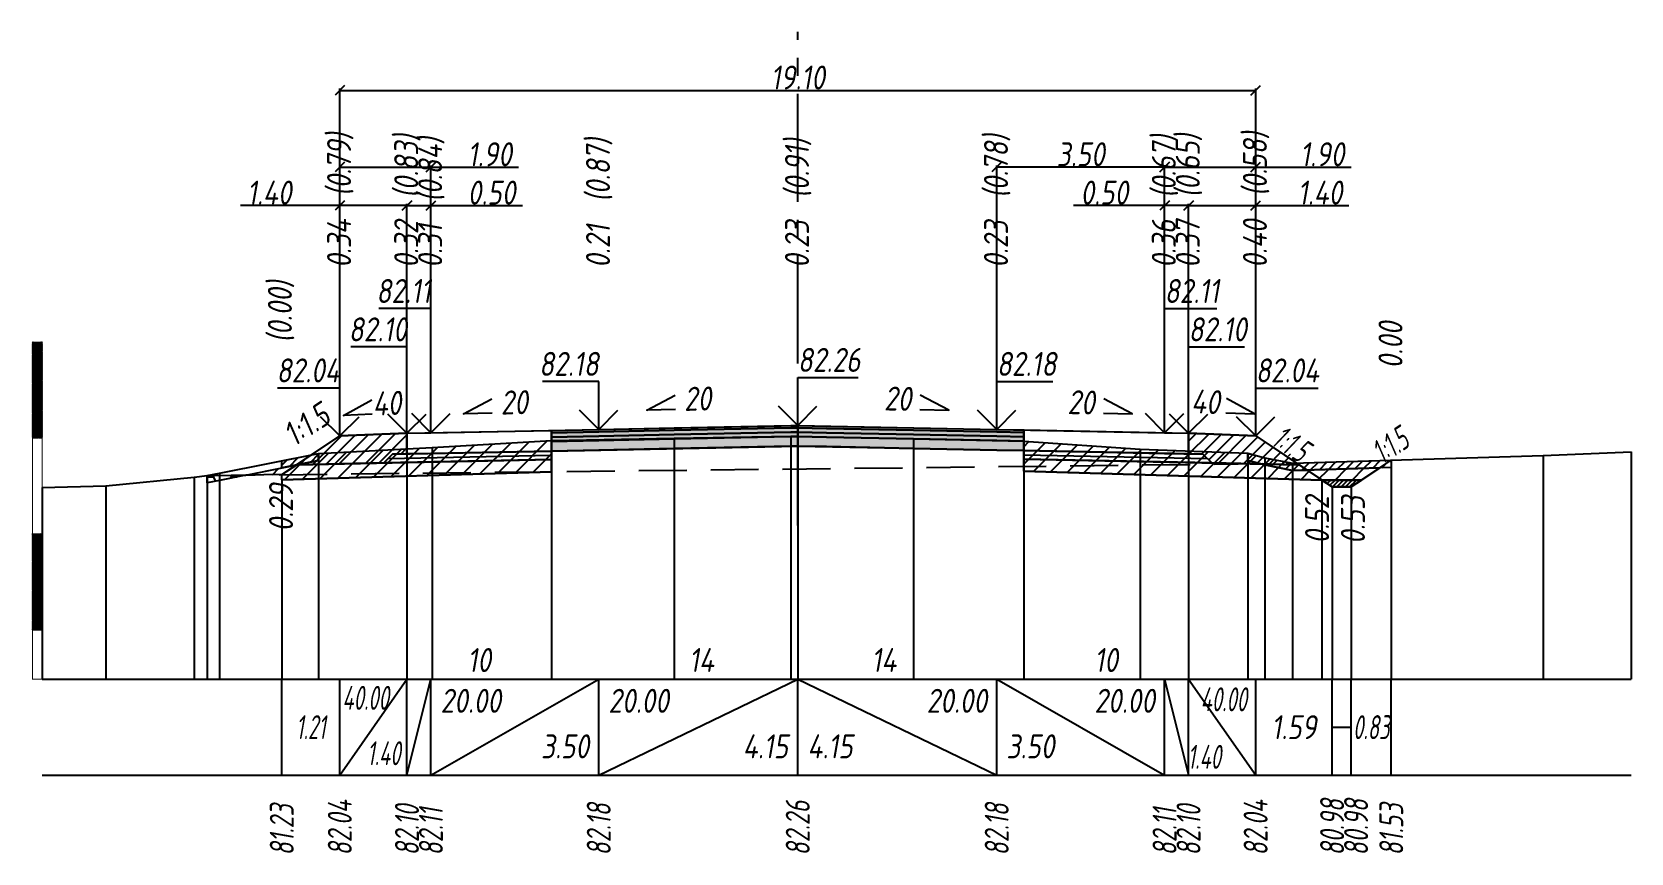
# Model space of a CAD drawing. Extents: x -717 to 1451, y -133302 to 233.
# Drawn here: x 77.8 to 244.5, y -26994.1 to -26908.5 of the extents above; entities that cross this region are included whole.
import ezdxf
from ezdxf.enums import TextEntityAlignment as Align

# ---------------------------------------------------------------- set-up
doc = ezdxf.new("R2010")
doc.units = 0
doc.linetypes.add('осевая2', pattern=[1.125, 0.75, -0.125, 0.125, -0.125])
doc.linetypes.add('штриховая', pattern=[0.75, 0.5, -0.25])
for name, color, linetype in [('Интерполированный поперечник', 2, 'Continuous'), ('Код_514', 1, 'Continuous'), ('Контур_0', 7, 'Continuous'), ('Контур_2521', 7, 'Continuous'), ('Контур_2564', 7, 'Continuous'), ('Контур_2660', 7, 'Continuous'), ('Контур_2665', 7, 'Continuous'), ('Контур_400', 7, 'Continuous'), ('Контур_508', 7, 'Continuous'), ('Контур_512', 7, 'Continuous'), ('Контур_513', 7, 'Continuous'), ('Красный поперечник', 1, 'Continuous'), ('Линейка абсолютных высот', 7, 'Continuous'), ('Объём_2501', 7, 'Continuous'), ('Объём_2564', 7, 'Continuous'), ('Объём_2650', 7, 'Continuous'), ('Объём_2660', 7, 'Continuous'), ('Объём_2661', 7, 'Continuous'), ('Объём_2662', 7, 'Continuous'), ('Объём_2663', 7, 'Continuous'), ('Объём_2664', 7, 'Continuous'), ('Объём_2665', 7, 'Continuous'), ('Объём_2666', 7, 'Continuous'), ('Объём_2753', 7, 'Continuous'), ('Ось', 1, 'осевая2'), ('Отметки покрытия', 7, 'Continuous'), ('Рабочие отметки', 7, 'Continuous'), ('Рабочие отметки доп.', 7, 'Continuous'), ('Слои выравнивания', 7, 'Continuous'), ('Таблица', 7, 'Continuous'), ('Уклоны проезжей части', 7, 'Continuous'), ('Черный поперечник', 3, 'Continuous')]:
    doc.layers.add(name, color=color, linetype=linetype)
for name, color, linetype, true_color in [('Контур_2540', 2, 'Continuous', 0xffff00), ('Контур_2560', 2, 'Continuous', 0xffff00), ('Контур_2561', 7, 'Continuous', 0xff8040), ('Контур_2562', 3, 'Continuous', 0x00ff00), ('Контур_2563', 7, 'Continuous', 0xff8000), ('Контур_2725', 7, 'Continuous', 0x323232), ('Контур_2736', 4, 'Continuous', 0x00ffff), ('Контур_2760', 7, 'Continuous', 0x323232), ('Контур_2761', 7, 'Continuous', 0x323232), ('Контур_2762', 7, 'Continuous', 0x323232), ('Контур_2763', 7, 'Continuous', 0x323232), ('Контур_402', 7, 'Continuous', 0xff6464), ('Контур_703', 4, 'Continuous', 0x00ffff), ('Контур_707', 4, 'Continuous', 0x00ffff), ('Контур_720', 131, 'Continuous', 0xaaffff), ('Объём_2500', 7, 'Continuous', 0xc0c0c0), ('Объём_2520', 7, 'Continuous', 0x80ffff), ('Объём_2540', 2, 'Continuous', 0xffff00), ('Объём_2560', 2, 'Continuous', 0xffff00), ('Объём_2561', 7, 'Continuous', 0xff8040), ('Объём_2562', 3, 'Continuous', 0x00ff00), ('Объём_2563', 7, 'Continuous', 0xff8000), ('Объём_2570', 7, 'Continuous', 0x80ff00), ('Объём_2600', 7, 'Continuous', 0x808000), ('Объём_2620', 2, 'Continuous', 0xffff00), ('Объём_2746', 2, 'Continuous', 0xffff00)]:
    doc.layers.add(name, color=color, linetype=linetype, true_color=true_color)
doc.styles.get("Standard").update_dxf_attribs({"font": 'txt', "height": 2.5})
doc.styles.add('М', font='romand.shx', dxfattribs={"width": 0.8, "oblique": 10, "height": 2.5})
doc.dimstyles.get("Standard").update_dxf_attribs({"dimtxt": 0.18, "dimasz": 0.18, "dimexe": 0.18, "dimexo": 0.0625, "dimgap": 0.09, "dimtad": 0, "dimtih": 1, "dimtoh": 1, "dimdec": 4, "dimzin": 0, "dimdsep": 46, "dimtxsty": 'Standard', "dimcen": 0.09, "dimadec": 0, "dimazin": 0, "dimtfac": 1, "dimtdec": 4, "dimtofl": 0, "dimtmove": 0, "dimatfit": 3, "dimfxl": 1, "dimtolj": 1, "dimtzin": 0, "dimarcsym": 0})
pattern_1 = [(45.00000125, (-1.184583, -349.760213), (-0.02651650593, 0.02651650477), []), (135.00000034, (-1.184583, -349.760213), (-0.02651650519, -0.026516505506), [])]

# ---------------------------------------------------------------- blocks, each defined once
blk = doc.blocks.new('_Oblique')
at = {"color": 0, "linetype": 'ByBlock', "lineweight": -2}
blk.add_line((-0.5, -0.5), (0.5, 0.5), dxfattribs=at)
blk = doc.blocks.new('*D2889')
at = {"color": 0, "lineweight": -2, "transparency": 16777216}
for p, q in [((198.37, -26950.35), (198.37, -26926.42)), ((198.37, -26926.6), (205.37, -26926.6)), ((205.37, -26950.63), (205.37, -26926.42)), ((205.37, -26926.6), (215.08, -26926.6))]:
    blk.add_line(p, q, dxfattribs=at)
at = {"layer": 'Defpoints', "color": 0, "transparency": 16777216}
for p in [(205.37, -26926.6), (198.37, -26950.42), (205.37, -26950.7)]:
    blk.add_point(p, dxfattribs=at)
at = {"color": 0, "lineweight": -2, "transparency": 16777216, "rotation": 180}
blk.add_blockref('_Oblique', (198.37, -26926.6), dxfattribs=at)
at = {"color": 0, "lineweight": -2, "transparency": 16777216}
blk.add_blockref('_Oblique', (205.37, -26926.6), dxfattribs=at)
at = {"color": 0, "transparency": 16777216, "insert": (212.08, -26925.26), "char_height": 2.5, "width": 0.69, "attachment_point": 5, "style": 'М'}
blk.add_mtext('\\A1;1.40', dxfattribs=at)
blk = doc.blocks.new('*D2890')
at = {"color": 0, "lineweight": -2, "transparency": 16777216}
for p, q in [((109.87, -26926.6), (99.51, -26926.6)), ((109.87, -26950.63), (109.87, -26926.42)), ((116.87, -26926.6), (109.87, -26926.6)), ((116.87, -26950.35), (116.87, -26926.42))]:
    blk.add_line(p, q, dxfattribs=at)
at = {"layer": 'Defpoints', "color": 0, "transparency": 16777216}
for p in [(116.87, -26926.6), (109.87, -26950.7), (116.87, -26950.42)]:
    blk.add_point(p, dxfattribs=at)
at = {"color": 0, "lineweight": -2, "transparency": 16777216, "rotation": 180}
blk.add_blockref('_Oblique', (109.87, -26926.6), dxfattribs=at)
at = {"color": 0, "lineweight": -2, "transparency": 16777216}
blk.add_blockref('_Oblique', (116.87, -26926.6), dxfattribs=at)
at = {"color": 0, "transparency": 16777216, "insert": (102.51, -26925.26), "char_height": 2.5, "width": 0.69, "attachment_point": 5, "style": 'М'}
blk.add_mtext('\\A1;1.40', dxfattribs=at)
blk = doc.blocks.new('*D2891')
at = {"color": 0, "lineweight": -2, "transparency": 16777216}
for p, q in [((195.87, -26926.6), (186.37, -26926.6)), ((195.87, -26950.3), (195.87, -26926.42)), ((198.37, -26926.6), (195.87, -26926.6)), ((198.37, -26950.35), (198.37, -26926.42))]:
    blk.add_line(p, q, dxfattribs=at)
at = {"layer": 'Defpoints', "color": 0, "transparency": 16777216}
for p in [(198.37, -26926.6), (195.87, -26950.37), (198.37, -26950.42)]:
    blk.add_point(p, dxfattribs=at)
at = {"color": 0, "lineweight": -2, "transparency": 16777216, "rotation": 180}
blk.add_blockref('_Oblique', (195.87, -26926.6), dxfattribs=at)
at = {"color": 0, "lineweight": -2, "transparency": 16777216}
blk.add_blockref('_Oblique', (198.37, -26926.6), dxfattribs=at)
at = {"color": 0, "transparency": 16777216, "insert": (189.59, -26925.26), "char_height": 2.5, "width": 0.72, "attachment_point": 5, "style": 'М'}
blk.add_mtext('\\A1;0.50', dxfattribs=at)
blk = doc.blocks.new('*D2892')
at = {"color": 0, "lineweight": -2, "transparency": 16777216}
for p, q in [((116.87, -26950.35), (116.87, -26926.42)), ((116.87, -26926.6), (119.37, -26926.6)), ((119.37, -26950.3), (119.37, -26926.42)), ((119.37, -26926.6), (128.92, -26926.6))]:
    blk.add_line(p, q, dxfattribs=at)
at = {"layer": 'Defpoints', "color": 0, "transparency": 16777216}
for p in [(119.37, -26926.6), (116.87, -26950.42), (119.37, -26950.37)]:
    blk.add_point(p, dxfattribs=at)
at = {"color": 0, "lineweight": -2, "transparency": 16777216, "rotation": 180}
blk.add_blockref('_Oblique', (116.87, -26926.6), dxfattribs=at)
at = {"color": 0, "lineweight": -2, "transparency": 16777216}
blk.add_blockref('_Oblique', (119.37, -26926.6), dxfattribs=at)
at = {"color": 0, "transparency": 16777216, "insert": (125.69, -26925.26), "char_height": 2.5, "width": 0.72, "attachment_point": 5, "style": 'М'}
blk.add_mtext('\\A1;0.50', dxfattribs=at)
blk = doc.blocks.new('*D2893')
at = {"color": 0, "lineweight": -2, "transparency": 16777216}
for p, q in [((178.37, -26949.95), (178.37, -26922.42)), ((195.87, -26922.6), (178.37, -26922.6)), ((195.87, -26950.3), (195.87, -26922.42))]:
    blk.add_line(p, q, dxfattribs=at)
at = {"layer": 'Defpoints', "color": 0, "transparency": 16777216}
for p in [(178.37, -26922.6), (178.37, -26950.02), (195.87, -26950.37)]:
    blk.add_point(p, dxfattribs=at)
at = {"color": 0, "lineweight": -2, "transparency": 16777216, "rotation": 180}
blk.add_blockref('_Oblique', (178.37, -26922.6), dxfattribs=at)
at = {"color": 0, "lineweight": -2, "transparency": 16777216}
blk.add_blockref('_Oblique', (195.87, -26922.6), dxfattribs=at)
at = {"color": 0, "transparency": 16777216, "insert": (187.12, -26921.26), "char_height": 2.5, "width": 0.75, "attachment_point": 5, "style": 'М'}
blk.add_mtext('\\A1;3.50', dxfattribs=at)
blk = doc.blocks.new('*D2894')
at = {"color": 0, "lineweight": -2, "transparency": 16777216}
for p, q in [((195.87, -26950.3), (195.87, -26922.42)), ((195.87, -26922.6), (205.37, -26922.6)), ((205.37, -26950.63), (205.37, -26922.42)), ((205.37, -26922.6), (215.32, -26922.6))]:
    blk.add_line(p, q, dxfattribs=at)
at = {"layer": 'Defpoints', "color": 0, "transparency": 16777216}
for p in [(195.87, -26922.6), (195.87, -26950.37), (205.37, -26950.7)]:
    blk.add_point(p, dxfattribs=at)
at = {"color": 0, "lineweight": -2, "transparency": 16777216, "rotation": 180}
blk.add_blockref('_Oblique', (195.87, -26922.6), dxfattribs=at)
at = {"color": 0, "lineweight": -2, "transparency": 16777216}
blk.add_blockref('_Oblique', (205.37, -26922.6), dxfattribs=at)
at = {"color": 0, "transparency": 16777216, "insert": (212.31, -26921.26), "char_height": 2.5, "width": 0.69, "attachment_point": 5, "style": 'М'}
blk.add_mtext('\\A1;1.90', dxfattribs=at)
blk = doc.blocks.new('*D2895')
at = {"color": 0, "lineweight": -2, "transparency": 16777216}
for p, q in [((109.87, -26950.63), (109.87, -26922.42)), ((109.87, -26922.6), (119.37, -26922.6)), ((119.37, -26950.3), (119.37, -26922.42)), ((119.37, -26922.6), (128.51, -26922.6))]:
    blk.add_line(p, q, dxfattribs=at)
at = {"layer": 'Defpoints', "color": 0, "transparency": 16777216}
for p in [(119.37, -26922.6), (109.87, -26950.7), (119.37, -26950.37)]:
    blk.add_point(p, dxfattribs=at)
at = {"color": 0, "lineweight": -2, "transparency": 16777216, "rotation": 180}
blk.add_blockref('_Oblique', (109.87, -26922.6), dxfattribs=at)
at = {"color": 0, "lineweight": -2, "transparency": 16777216}
blk.add_blockref('_Oblique', (119.37, -26922.6), dxfattribs=at)
at = {"color": 0, "transparency": 16777216, "insert": (125.5, -26921.26), "char_height": 2.5, "width": 0.69, "attachment_point": 5, "style": 'М'}
blk.add_mtext('\\A1;1.90', dxfattribs=at)
blk = doc.blocks.new('*D2896')
at = {"color": 0, "lineweight": -2, "transparency": 16777216}
for p, q in [((109.87, -26950.63), (109.87, -26914.42)), ((109.87, -26914.6), (205.37, -26914.6)), ((205.37, -26950.63), (205.37, -26914.42))]:
    blk.add_line(p, q, dxfattribs=at)
at = {"layer": 'Defpoints', "color": 0, "transparency": 16777216}
for p in [(205.37, -26914.6), (109.87, -26950.7), (205.37, -26950.7)]:
    blk.add_point(p, dxfattribs=at)
at = {"color": 0, "lineweight": -2, "transparency": 16777216, "rotation": 180}
blk.add_blockref('_Oblique', (109.87, -26914.6), dxfattribs=at)
at = {"color": 0, "lineweight": -2, "transparency": 16777216}
blk.add_blockref('_Oblique', (205.37, -26914.6), dxfattribs=at)
at = {"color": 0, "transparency": 16777216, "insert": (157.62, -26913.26), "char_height": 2.5, "width": 0.81, "attachment_point": 5, "style": 'М'}
blk.add_mtext('\\A1;19.10', dxfattribs=at)

msp = doc.modelspace()

# ---------------------------------------------------------------- hatches: boundary and pattern name
at = {"layer": 'Линейка абсолютных высот'}
h = msp.add_hatch(dxfattribs=at)
h.set_pattern_fill('ANSI37', scale=0.3, style=0)
h.set_pattern_definition(pattern_1)
h.paths.add_polyline_path([(78.815, -26950.843), (78.815, -26940.843), (77.815, -26940.843), (77.815, -26950.843)])
h = msp.add_hatch(dxfattribs=at)
h.set_pattern_fill('ANSI37', scale=0.3, style=0)
h.set_pattern_definition(pattern_1)
h.paths.add_polyline_path([(78.815, -26970.843), (78.815, -26960.843), (77.815, -26960.843), (77.815, -26970.843)])
at = {"layer": 'Объём_2563'}
h = msp.add_hatch(dxfattribs=at)
h.set_pattern_fill('ANSI31', color=256, scale=0.3)
h.paths.add_polyline_path([(109.866, -26950.635), (116.866, -26950.355), (116.866, -26952.505), (115.366, -26952.535), (114.448, -26953.453), (105.366, -26953.635)])
h = msp.add_hatch(dxfattribs=at)
h.set_pattern_fill('ANSI31', color=256, scale=0.3)
h.paths.add_polyline_path([(200.785, -26953.453), (199.866, -26952.535), (198.366, -26952.505), (198.366, -26950.355), (205.366, -26950.635), (209.866, -26953.635)])
at = {"layer": 'Объём_2570'}
h = msp.add_hatch(dxfattribs=at)
h.set_pattern_fill('ANSI31', color=256, scale=0.2)
h.paths.add_polyline_path([(107.659, -26953.198), (103.815, -26953.965), (103.815, -26953.215), (107.659, -26952.448)])
h = msp.add_hatch(dxfattribs=at)
h.set_pattern_fill('ANSI31', color=256, scale=0.2)
h.paths.add_polyline_path([(206.334, -26952.902), (209.214, -26953.486), (219.504, -26953.17), (219.504, -26953.92), (209.214, -26954.236), (206.334, -26953.652), (204.558, -26953.193), (204.558, -26952.443)])
at = {"layer": 'Объём_2600'}
h = msp.add_hatch(dxfattribs=at)
h.set_pattern_fill('ANSI31', color=6, scale=0.4)
h.paths.add_polyline_path([(103.815, -26955.204), (103.815, -26954.669), (100.082, -26954.71), (107.659, -26953.198), (107.659, -26952.448), (119.481, -26951.843), (131.942, -26951.095), (131.942, -26954.36)])
h = msp.add_hatch(dxfattribs=at)
h.set_pattern_fill('ANSI31', color=6, scale=0.4)
h.paths.add_polyline_path([(193.314, -26952.003), (204.558, -26952.443), (204.558, -26953.193), (206.334, -26953.652), (209.214, -26954.236), (218.325, -26953.956), (216.415, -26955.229), (212.258, -26955.229), (181.183, -26954.297), (181.183, -26951.184)])
h = msp.add_hatch(dxfattribs=at)
h.set_pattern_fill('HONEY', color=5, scale=0.3)
h.paths.add_polyline_path([(218.325, -26953.956), (219.504, -26953.17), (219.504, -26953.92)])
h = msp.add_hatch(dxfattribs=at)
h.set_pattern_fill('HONEY', color=5, scale=0.3)
h.paths.add_polyline_path([(97.305, -26955.265), (96.039, -26955.506), (96.039, -26954.756), (100.082, -26954.71)])
at = {"layer": 'Объём_2620'}
h = msp.add_hatch(dxfattribs=at)
h.set_pattern_fill('ANSI31', color=2, scale=0.1)
h.paths.add_polyline_path([(212.258, -26955.229), (216.415, -26955.229), (215.337, -26955.948), (213.337, -26955.948)])
at = {"layer": 'Слои выравнивания'}
for color, points in [(2, [(131.942, -26950.053), (136.866, -26949.955), (144.736, -26949.797), (156.885, -26949.554), (157.616, -26949.54), (157.616, -26949.79), (156.885, -26949.804), (144.736, -26950.047), (136.866, -26950.205), (131.942, -26950.303)]), (3, [(131.942, -26950.303), (136.866, -26950.205), (144.736, -26950.047), (156.885, -26949.804), (157.616, -26949.79), (157.616, -26950.24), (156.885, -26950.254), (144.736, -26950.497), (136.866, -26950.655), (131.942, -26950.753)]), (2, [(157.616, -26949.54), (160.63, -26949.6), (169.697, -26949.781), (178.366, -26949.955), (181.183, -26950.011), (181.183, -26950.261), (178.366, -26950.205), (169.697, -26950.031), (160.63, -26949.85), (157.616, -26949.79)]), (3, [(157.616, -26949.79), (160.63, -26949.85), (169.697, -26950.031), (178.366, -26950.205), (181.183, -26950.261), (181.183, -26950.711), (178.366, -26950.655), (169.697, -26950.481), (160.63, -26950.3), (157.616, -26950.24)]), (4, [(131.942, -26950.753), (136.866, -26950.655), (144.736, -26950.497), (156.885, -26950.254), (157.616, -26950.24), (157.616, -26950.69), (156.885, -26950.704), (144.736, -26950.947), (136.866, -26951.105), (131.942, -26951.203)]), (5, [(131.942, -26951.203), (136.866, -26951.105), (144.736, -26950.947), (156.885, -26950.704), (157.616, -26950.69), (157.616, -26951.69), (156.885, -26951.704), (144.736, -26951.947), (136.866, -26952.105), (131.942, -26952.203)]), (4, [(157.616, -26950.24), (160.63, -26950.3), (169.697, -26950.481), (178.366, -26950.655), (181.183, -26950.711), (181.183, -26951.161), (178.366, -26951.105), (169.697, -26950.931), (160.63, -26950.75), (157.616, -26950.69)]), (5, [(157.616, -26950.69), (160.63, -26950.75), (169.697, -26950.931), (178.366, -26951.105), (181.183, -26951.161), (181.183, -26952.161), (178.366, -26952.105), (169.697, -26951.931), (160.63, -26951.75), (157.616, -26951.69)])]:
    msp.add_hatch(color=color, dxfattribs=at).paths.add_polyline_path(points)

# ---------------------------------------------------------------- linework, layer by layer
at = {"layer": 'Интерполированный поперечник', "linetype": 'штриховая', "ltscale": 10, "flags": 128}
msp.add_lwpolyline([(96.039, -26954.756), (209.214, -26953.486)], dxfattribs=at)
at = {"layer": 'Код_514'}
for p, q in [((103.815, -26986), (103.815, -26976)), ((109.866, -26986), (109.866, -26976)), ((109.866, -26986), (116.866, -26976)), ((116.866, -26986), (116.866, -26976)), ((116.866, -26986), (119.366, -26976)), ((119.366, -26986), (119.366, -26976)), ((119.366, -26986), (136.866, -26976)), ((136.866, -26986), (136.866, -26976)), ((136.866, -26986), (157.616, -26976)), ((157.616, -26986), (157.616, -26976)), ((157.616, -26976), (178.366, -26986)), ((178.366, -26986), (178.366, -26976)), ((178.366, -26976), (195.866, -26986)), ((195.866, -26986), (195.866, -26976)), ((195.866, -26976), (198.366, -26986)), ((198.366, -26986), (198.366, -26976)), ((198.366, -26976), (205.366, -26986)), ((205.366, -26986), (205.366, -26976)), ((213.337, -26986), (213.337, -26976)), ((215.337, -26986), (215.337, -26976)), ((219.504, -26986), (219.504, -26976)), ((213.337, -26981), (215.337, -26981))]:
    msp.add_line(p, q, dxfattribs=at)
at = {"layer": 'Контур_0', "color": 18, "true_color": 0x000000, "flags": 128}
for points in [[(181.183, -26950.011), (198.366, -26950.355), (198.366, -26952.505), (181.183, -26952.161), (181.183, -26950.011), (181.183, -26950.011)], [(119.366, -26952.455), (116.866, -26952.505), (116.866, -26950.355), (131.942, -26950.053), (131.942, -26952.203), (119.366, -26952.455), (119.366, -26952.455)], [(105.366, -26953.635), (114.448, -26953.453), (115.366, -26952.535), (116.866, -26952.505)], [(115.366, -26952.535), (131.942, -26952.203), (131.942, -26953.103), (114.448, -26953.453), (115.366, -26952.535), (115.366, -26952.535)], [(195.866, -26952.455), (199.866, -26952.535), (200.785, -26953.453), (181.183, -26953.061), (181.183, -26952.161), (195.866, -26952.455), (195.866, -26952.455)], [(198.366, -26952.505), (199.866, -26952.535), (200.785, -26953.453), (209.866, -26953.635)]]:
    msp.add_lwpolyline(points, dxfattribs=at)
at = {"layer": 'Контур_2521', "color": 18, "true_color": 0x000000, "flags": 128}
for points in [[(114.907, -26952.994), (131.942, -26952.653)], [(181.183, -26952.611), (200.325, -26952.994)]]:
    msp.add_lwpolyline(points, dxfattribs=at)
at = {"layer": 'Контур_2540', "flags": 128}
for points in [[(103.815, -26955.204), (103.815, -26954.669), (105.366, -26953.635), (131.942, -26953.103), (131.942, -26954.36), (103.815, -26955.204), (103.815, -26955.204)], [(181.183, -26953.061), (209.866, -26953.635), (212.258, -26955.229), (181.183, -26954.297), (181.183, -26953.061), (181.183, -26953.061)]]:
    msp.add_lwpolyline(points, dxfattribs=at)
at = {"layer": 'Контур_2560', "flags": 128}
for points in [[(109.866, -26950.635), (109.866, -26950.635), (109.866, -26950.635), (116.866, -26950.355)], [(198.366, -26950.355), (205.366, -26950.635), (205.366, -26950.635), (205.366, -26950.635)]]:
    msp.add_lwpolyline(points, dxfattribs=at)
at = {"layer": 'Контур_2561', "flags": 128}
for points in [[(116.866, -26950.355), (116.866, -26950.355), (109.866, -26950.635), (109.866, -26950.635), (116.866, -26950.355)], [(198.366, -26950.355), (198.366, -26950.355), (205.366, -26950.635), (205.366, -26950.635), (198.366, -26950.355)]]:
    msp.add_lwpolyline(points, dxfattribs=at)
at = {"layer": 'Контур_2562', "flags": 128}
for points in [[(109.866, -26950.635), (109.866, -26950.635), (109.866, -26950.635), (109.866, -26950.635), (109.866, -26950.635)], [(205.366, -26950.635), (205.366, -26950.635), (205.366, -26950.635), (205.366, -26950.635), (205.366, -26950.635)]]:
    msp.add_lwpolyline(points, dxfattribs=at)
at = {"layer": 'Контур_2563', "flags": 128}
for points in [[(109.866, -26950.635), (116.866, -26950.355), (116.866, -26952.505), (115.366, -26952.535), (114.448, -26953.453), (105.366, -26953.635), (109.866, -26950.635), (109.866, -26950.635)], [(200.785, -26953.453), (199.866, -26952.535), (198.366, -26952.505), (198.366, -26950.355), (205.366, -26950.635), (209.866, -26953.635), (200.785, -26953.453), (200.785, -26953.453)]]:
    msp.add_lwpolyline(points, dxfattribs=at)
at = {"layer": 'Контур_2564', "flags": 128}
for points in [[(109.866, -26950.635), (116.866, -26950.355)], [(198.366, -26950.355), (205.366, -26950.635)]]:
    msp.add_lwpolyline(points, dxfattribs=at)
at = {"layer": 'Контур_2660', "flags": 128}
for points in [[(103.815, -26955.204), (131.942, -26954.36)], [(181.183, -26954.297), (212.258, -26955.229)]]:
    msp.add_lwpolyline(points, dxfattribs=at)
at = {"layer": 'Контур_2665', "flags": 128}
for points in [[(109.866, -26950.635), (109.866, -26950.635)], [(205.366, -26950.635), (205.366, -26950.635)]]:
    msp.add_lwpolyline(points, dxfattribs=at)
at = {"layer": 'Контур_2725', "flags": 128}
msp.add_lwpolyline([(131.942, -26952.203), (136.866, -26952.105), (144.736, -26951.947), (156.885, -26951.704), (157.616, -26951.69), (160.63, -26951.75), (169.697, -26951.931), (178.366, -26952.105), (181.183, -26952.161)], dxfattribs=at)
at = {"layer": 'Контур_2736', "flags": 128}
for points in [[(109.866, -26950.635), (103.815, -26954.669)], [(205.366, -26950.635), (209.624, -26953.473), (209.624, -26953.473), (213.337, -26955.948)]]:
    msp.add_lwpolyline(points, dxfattribs=at)
at = {"layer": 'Контур_2760', "flags": 128}
msp.add_lwpolyline([(131.942, -26950.053), (136.866, -26949.955), (144.736, -26949.797), (156.885, -26949.554), (157.616, -26949.54), (160.63, -26949.6), (169.697, -26949.781), (178.366, -26949.955), (181.183, -26950.011)], dxfattribs=at)
at = {"layer": 'Контур_2761', "flags": 128}
msp.add_lwpolyline([(131.942, -26950.303), (136.866, -26950.205), (144.736, -26950.047), (156.885, -26949.804), (157.616, -26949.79), (160.63, -26949.85), (169.697, -26950.031), (178.366, -26950.205), (181.183, -26950.261)], dxfattribs=at)
msp.add_lwpolyline([(131.942, -26950.303), (136.866, -26950.205), (144.736, -26950.047), (156.885, -26949.804), (157.616, -26949.79), (160.63, -26949.85), (169.697, -26950.031), (178.366, -26950.205), (181.183, -26950.261)], dxfattribs=at)
at = {"layer": 'Контур_2762', "flags": 128}
msp.add_lwpolyline([(131.942, -26950.753), (136.866, -26950.655), (144.736, -26950.497), (156.885, -26950.254), (157.616, -26950.24), (160.63, -26950.3), (169.697, -26950.481), (178.366, -26950.655), (181.183, -26950.711)], dxfattribs=at)
msp.add_lwpolyline([(131.942, -26950.753), (136.866, -26950.655), (144.736, -26950.497), (156.885, -26950.254), (157.616, -26950.24), (160.63, -26950.3), (169.697, -26950.481), (178.366, -26950.655), (181.183, -26950.711)], dxfattribs=at)
at = {"layer": 'Контур_2763', "flags": 128}
msp.add_lwpolyline([(131.942, -26951.203), (136.866, -26951.105), (144.736, -26950.947), (156.885, -26950.704), (157.616, -26950.69), (160.63, -26950.75), (169.697, -26950.931), (178.366, -26951.105), (181.183, -26951.161)], dxfattribs=at)
msp.add_lwpolyline([(131.942, -26951.203), (136.866, -26951.105), (144.736, -26950.947), (156.885, -26950.704), (157.616, -26950.69), (160.63, -26950.75), (169.697, -26950.931), (178.366, -26951.105), (181.183, -26951.161)], dxfattribs=at)
at = {"layer": 'Контур_400', "flags": 128}
for points in [[(116.866, -26950.355), (119.366, -26950.305), (119.366, -26950.305), (119.366, -26950.305), (119.366, -26950.305), (119.366, -26950.305), (119.366, -26950.305), (136.866, -26949.955), (157.616, -26949.54)], [(157.616, -26949.54), (178.366, -26949.955), (195.866, -26950.305), (195.866, -26950.305), (195.866, -26950.305), (195.866, -26950.305), (195.866, -26950.305), (195.866, -26950.305), (198.366, -26950.355)]]:
    msp.add_lwpolyline(points, dxfattribs=at)
at = {"layer": 'Контур_402', "flags": 128}
msp.add_lwpolyline([(103.815, -26955.204), (131.942, -26954.36), (131.942, -26952.203), (157.616, -26951.69), (181.183, -26952.161), (181.183, -26954.297), (212.258, -26955.229)], dxfattribs=at)
at = {"layer": 'Контур_508', "flags": 128}
msp.add_lwpolyline([(103.815, -26955.204), (131.942, -26954.36), (131.942, -26952.203), (157.616, -26951.69), (181.183, -26952.161), (181.183, -26954.297), (212.258, -26955.229), (213.337, -26955.948), (215.337, -26955.948), (219.504, -26953.17)], dxfattribs=at)
at = {"layer": 'Контур_512', "flags": 128}
for points in [[(181.183, -26954.297), (212.258, -26955.229), (213.337, -26955.948), (215.337, -26955.948), (219.504, -26953.17)], [(103.815, -26955.204), (131.942, -26954.36)]]:
    msp.add_lwpolyline(points, dxfattribs=at)
at = {"layer": 'Контур_513', "flags": 128}
msp.add_lwpolyline([(103.815, -26955.204), (131.942, -26954.36), (131.942, -26952.203), (157.616, -26951.69), (181.183, -26952.161), (181.183, -26954.297), (212.258, -26955.229), (213.337, -26955.948), (215.337, -26955.948), (219.504, -26953.17)], dxfattribs=at)
at = {"layer": 'Контур_703', "flags": 128}
for points in [[(109.866, -26950.635), (103.815, -26954.669)], [(205.366, -26950.635), (209.624, -26953.473)], [(209.624, -26953.473), (213.337, -26955.948)]]:
    msp.add_lwpolyline(points, dxfattribs=at)
at = {"layer": 'Контур_707', "flags": 128}
msp.add_lwpolyline([(215.337, -26955.948), (219.504, -26953.17)], dxfattribs=at)
at = {"layer": 'Контур_720', "flags": 128}
msp.add_lwpolyline([(213.337, -26955.948), (215.337, -26955.948)], dxfattribs=at)
at = {"layer": 'Красный поперечник'}
for p, q in [((119.366, -26950.305), (136.866, -26949.955)), ((136.866, -26949.955), (157.616, -26949.54)), ((157.616, -26949.54), (178.366, -26949.955)), ((178.366, -26949.955), (195.866, -26950.305)), ((103.815, -26954.669), (109.866, -26950.635)), ((109.866, -26950.635), (116.866, -26950.355)), ((116.866, -26950.355), (119.366, -26950.305)), ((195.866, -26950.305), (198.366, -26950.355)), ((198.366, -26950.355), (205.366, -26950.635)), ((205.366, -26950.635), (213.337, -26955.948)), ((215.337, -26955.948), (219.504, -26953.17)), ((219.504, -26953.17), (219.504, -26976)), ((131.942, -26954.36), (131.942, -26976)), ((181.183, -26954.297), (181.183, -26976)), ((103.815, -26955.204), (103.815, -26976)), ((212.258, -26955.229), (212.258, -26976)), ((213.337, -26955.948), (213.337, -26976)), ((213.337, -26955.948), (215.337, -26955.948)), ((215.337, -26955.948), (215.337, -26976))]:
    msp.add_line(p, q, dxfattribs=at)
at = {"layer": 'Линейка абсолютных высот', "color": 7, "const_width": 0.1, "flags": 128}
for points in [[(78.815, -26950.843), (78.815, -26940.843), (77.815, -26940.843), (77.815, -26950.843), (78.815, -26950.843)], [(78.815, -26960.843), (78.815, -26950.843), (77.815, -26950.843), (77.815, -26960.843), (78.815, -26960.843)], [(78.815, -26970.843), (78.815, -26960.843), (77.815, -26960.843), (77.815, -26970.843), (78.815, -26970.843)], [(78.815, -26976), (78.815, -26970.843), (77.815, -26970.843), (77.815, -26976), (78.815, -26976)]]:
    msp.add_lwpolyline(points, dxfattribs=at)
at = {"layer": 'Объём_2500', "color": 18, "true_color": 0x000000, "flags": 128}
for points in [[(181.183, -26950.011), (198.366, -26950.355), (198.366, -26952.505), (181.183, -26952.161), (181.183, -26950.011), (181.183, -26950.011)], [(119.366, -26952.455), (116.866, -26952.505), (116.866, -26950.355), (131.942, -26950.053), (131.942, -26952.203), (119.366, -26952.455), (119.366, -26952.455)]]:
    msp.add_lwpolyline(points, dxfattribs=at)
at = {"layer": 'Объём_2501', "flags": 128}
for points in [[(116.866, -26950.355), (119.366, -26950.305), (119.366, -26950.305), (119.366, -26950.305), (119.366, -26950.305), (119.366, -26950.305), (119.366, -26950.305), (136.866, -26949.955), (157.616, -26949.54)], [(157.616, -26949.54), (178.366, -26949.955), (195.866, -26950.305), (195.866, -26950.305), (195.866, -26950.305), (195.866, -26950.305), (195.866, -26950.305), (195.866, -26950.305), (198.366, -26950.355)]]:
    msp.add_lwpolyline(points, dxfattribs=at)
at = {"layer": 'Объём_2520', "color": 250, "flags": 128}
for points in [[(115.366, -26952.535), (131.942, -26952.203), (131.942, -26953.103), (114.448, -26953.453), (115.366, -26952.535), (115.366, -26952.535)], [(195.866, -26952.455), (199.866, -26952.535), (200.785, -26953.453), (181.183, -26953.061), (181.183, -26952.161), (195.866, -26952.455), (195.866, -26952.455)]]:
    msp.add_lwpolyline(points, dxfattribs=at)
at = {"layer": 'Объём_2540', "flags": 128}
for points in [[(103.815, -26955.204), (103.815, -26954.669), (105.366, -26953.635), (131.942, -26953.103), (131.942, -26954.36), (103.815, -26955.204), (103.815, -26955.204)], [(181.183, -26953.061), (209.866, -26953.635), (212.258, -26955.229), (181.183, -26954.297), (181.183, -26953.061), (181.183, -26953.061)]]:
    msp.add_lwpolyline(points, dxfattribs=at)
at = {"layer": 'Объём_2560', "flags": 128}
for points in [[(109.866, -26950.635), (109.866, -26950.635), (109.866, -26950.635), (116.866, -26950.355)], [(198.366, -26950.355), (205.366, -26950.635), (205.366, -26950.635), (205.366, -26950.635)]]:
    msp.add_lwpolyline(points, dxfattribs=at)
at = {"layer": 'Объём_2561', "flags": 128}
for points in [[(116.866, -26950.355), (116.866, -26950.355), (109.866, -26950.635), (109.866, -26950.635), (116.866, -26950.355)], [(198.366, -26950.355), (198.366, -26950.355), (205.366, -26950.635), (205.366, -26950.635), (198.366, -26950.355)]]:
    msp.add_lwpolyline(points, dxfattribs=at)
at = {"layer": 'Объём_2562', "flags": 128}
for points in [[(109.866, -26950.635), (109.866, -26950.635), (109.866, -26950.635), (109.866, -26950.635), (109.866, -26950.635)], [(205.366, -26950.635), (205.366, -26950.635), (205.366, -26950.635), (205.366, -26950.635), (205.366, -26950.635)]]:
    msp.add_lwpolyline(points, dxfattribs=at)
at = {"layer": 'Объём_2563', "color": 250, "flags": 128}
for points in [[(109.866, -26950.635), (116.866, -26950.355), (116.866, -26952.505), (115.366, -26952.535), (114.448, -26953.453), (105.366, -26953.635), (109.866, -26950.635), (109.866, -26950.635)], [(200.785, -26953.453), (199.866, -26952.535), (198.366, -26952.505), (198.366, -26950.355), (205.366, -26950.635), (209.866, -26953.635), (200.785, -26953.453), (200.785, -26953.453)]]:
    msp.add_lwpolyline(points, dxfattribs=at)
at = {"layer": 'Объём_2564', "flags": 128}
for points in [[(109.866, -26950.635), (116.866, -26950.355)], [(198.366, -26950.355), (205.366, -26950.635)]]:
    msp.add_lwpolyline(points, dxfattribs=at)
at = {"layer": 'Объём_2570', "flags": 128}
for points in [[(107.659, -26953.198), (103.815, -26953.965), (103.815, -26953.215), (107.659, -26952.448), (107.659, -26953.198), (107.659, -26953.198)], [(206.334, -26952.902), (209.214, -26953.486), (219.504, -26953.17), (219.504, -26953.92), (209.214, -26954.236), (206.334, -26953.652), (204.558, -26953.193), (204.558, -26952.443), (206.334, -26952.902), (206.334, -26952.902)]]:
    msp.add_lwpolyline(points, dxfattribs=at)
at = {"layer": 'Объём_2600', "color": 5, "flags": 128}
for points in [[(218.325, -26953.956), (219.504, -26953.17), (219.504, -26953.92), (218.325, -26953.956), (218.325, -26953.956)], [(97.305, -26955.265), (96.039, -26955.506), (96.039, -26954.756), (100.082, -26954.71), (97.305, -26955.265), (97.305, -26955.265)]]:
    msp.add_lwpolyline(points, dxfattribs=at)
at = {"layer": 'Объём_2620', "flags": 128}
msp.add_lwpolyline([(212.258, -26955.229), (216.415, -26955.229), (215.337, -26955.948), (213.337, -26955.948), (212.258, -26955.229), (212.258, -26955.229)], dxfattribs=at)
at = {"layer": 'Объём_2650', "color": 6, "flags": 128}
for points in [[(103.815, -26955.204), (103.815, -26954.669), (100.082, -26954.71), (107.659, -26953.198), (107.659, -26952.448), (119.481, -26951.843), (131.942, -26951.095), (131.942, -26954.36), (103.815, -26955.204), (103.815, -26955.204)], [(193.314, -26952.003), (204.558, -26952.443), (204.558, -26953.193), (206.334, -26953.652), (209.214, -26954.236), (218.325, -26953.956), (216.415, -26955.229), (212.258, -26955.229), (181.183, -26954.297), (181.183, -26951.184), (193.314, -26952.003), (193.314, -26952.003)]]:
    msp.add_lwpolyline(points, dxfattribs=at)
at = {"layer": 'Объём_2660', "flags": 128}
for points in [[(103.815, -26955.204), (131.942, -26954.36)], [(181.183, -26954.297), (212.258, -26955.229)]]:
    msp.add_lwpolyline(points, dxfattribs=at)
at = {"layer": 'Объём_2661', "flags": 128}
for points in [[(109.866, -26950.635), (103.815, -26954.669)], [(205.366, -26950.635), (209.624, -26953.473), (212.258, -26955.229)]]:
    msp.add_lwpolyline(points, dxfattribs=at)
at = {"layer": 'Объём_2662', "flags": 128}
msp.add_lwpolyline([(216.415, -26955.229), (219.504, -26953.17)], dxfattribs=at)
at = {"layer": 'Объём_2663', "flags": 128}
for points in [[(212.258, -26955.229), (213.337, -26955.948)], [(215.337, -26955.948), (216.415, -26955.229)]]:
    msp.add_lwpolyline(points, dxfattribs=at)
at = {"layer": 'Объём_2664', "flags": 128}
msp.add_lwpolyline([(213.337, -26955.948), (215.337, -26955.948)], dxfattribs=at)
at = {"layer": 'Объём_2665', "flags": 128}
for points in [[(109.866, -26950.635), (109.866, -26950.635)], [(205.366, -26950.635), (205.366, -26950.635)]]:
    msp.add_lwpolyline(points, dxfattribs=at)
at = {"layer": 'Объём_2666', "flags": 128}
for points in [[(109.866, -26950.635), (103.815, -26954.669)], [(205.366, -26950.635), (209.624, -26953.473), (209.624, -26953.473), (212.258, -26955.229)]]:
    msp.add_lwpolyline(points, dxfattribs=at)
at = {"layer": 'Объём_2746', "flags": 128}
for points in [[(107.659, -26953.198), (107.659, -26952.448), (119.481, -26951.843), (131.942, -26951.095), (131.942, -26954.36), (103.815, -26955.204), (103.815, -26954.669), (105.321, -26953.665), (107.659, -26953.198), (107.659, -26953.198)], [(210.7, -26954.19), (212.258, -26955.229), (181.183, -26954.297), (181.183, -26951.184), (193.314, -26952.003), (204.558, -26952.443), (204.558, -26953.193), (206.334, -26953.652), (209.214, -26954.236), (210.7, -26954.19), (210.7, -26954.19)]]:
    msp.add_lwpolyline(points, dxfattribs=at)
at = {"layer": 'Объём_2753', "flags": 128}
for points in [[(181.183, -26950.011), (181.183, -26950.011)], [(131.942, -26950.053), (131.942, -26950.053)]]:
    msp.add_lwpolyline(points, dxfattribs=at)
at = {"layer": 'Ось', "ltscale": 15}
msp.add_line((157.616, -26959.971), (157.616, -26908.511), dxfattribs=at)
at = {"layer": 'Отметки покрытия', "color": 1}
for p, q in [((119.366, -26937.355), (113.916, -26937.355)), ((119.366, -26950.305), (119.366, -26937.355)), ((195.866, -26950.305), (195.866, -26937.355)), ((195.866, -26937.355), (201.316, -26937.355)), ((116.866, -26941.355), (111.016, -26941.355)), ((116.866, -26950.355), (116.866, -26941.355)), ((198.366, -26950.355), (198.366, -26941.355)), ((198.366, -26941.355), (204.216, -26941.355)), ((136.866, -26944.955), (131.016, -26944.955)), ((136.866, -26949.955), (136.866, -26944.955)), ((157.616, -26949.54), (157.616, -26944.54)), ((157.616, -26944.54), (163.916, -26944.54)), ((178.366, -26949.955), (178.366, -26944.955)), ((178.366, -26944.955), (184.216, -26944.955)), ((109.866, -26945.635), (103.366, -26945.635)), ((109.866, -26950.635), (109.866, -26945.635)), ((205.366, -26950.635), (205.366, -26945.635)), ((205.366, -26945.635), (211.866, -26945.635)), ((119.366, -26950.305), (117.366, -26948.305)), ((119.366, -26950.305), (121.366, -26948.305)), ((136.866, -26949.955), (134.866, -26947.955)), ((136.866, -26949.955), (138.866, -26947.955)), ((157.616, -26949.54), (155.616, -26947.54)), ((157.616, -26949.54), (159.616, -26947.54)), ((178.366, -26949.955), (176.366, -26947.955)), ((178.366, -26949.955), (180.366, -26947.955)), ((195.866, -26950.305), (193.866, -26948.305)), ((195.866, -26950.305), (197.866, -26948.305)), ((109.866, -26950.635), (107.866, -26948.635)), ((109.866, -26950.635), (111.866, -26948.635)), ((116.866, -26950.355), (114.866, -26948.355)), ((116.866, -26950.355), (118.866, -26948.355)), ((198.366, -26950.355), (196.366, -26948.355)), ((198.366, -26950.355), (200.366, -26948.355)), ((205.366, -26950.635), (203.366, -26948.635)), ((205.366, -26950.635), (207.366, -26948.635))]:
    msp.add_line(p, q, dxfattribs=at)
at = {"layer": 'Слои выравнивания'}
for p, q in [((157.616, -26949.54), (157.616, -26976)), ((181.183, -26950.011), (181.183, -26976)), ((116.866, -26950.355), (116.866, -26976)), ((131.942, -26950.053), (131.942, -26976)), ((198.366, -26950.355), (198.366, -26976))]:
    msp.add_line(p, q, dxfattribs=at)
at = {"layer": 'Слои выравнивания', "color": 2, "flags": 128}
for points in [[(131.942, -26950.053), (136.866, -26949.955), (144.736, -26949.797), (156.885, -26949.554), (157.616, -26949.54), (157.616, -26949.79), (156.885, -26949.804), (144.736, -26950.047), (136.866, -26950.205), (131.942, -26950.303)], [(157.616, -26949.54), (160.63, -26949.6), (169.697, -26949.781), (178.366, -26949.955), (181.183, -26950.011), (181.183, -26950.261), (178.366, -26950.205), (169.697, -26950.031), (160.63, -26949.85), (157.616, -26949.79)]]:
    msp.add_lwpolyline(points, close=True, dxfattribs=at)
at = {"layer": 'Слои выравнивания', "color": 3, "flags": 128}
for points in [[(131.942, -26950.303), (136.866, -26950.205), (144.736, -26950.047), (156.885, -26949.804), (157.616, -26949.79), (157.616, -26950.24), (156.885, -26950.254), (144.736, -26950.497), (136.866, -26950.655), (131.942, -26950.753)], [(157.616, -26949.79), (160.63, -26949.85), (169.697, -26950.031), (178.366, -26950.205), (181.183, -26950.261), (181.183, -26950.711), (178.366, -26950.655), (169.697, -26950.481), (160.63, -26950.3), (157.616, -26950.24)]]:
    msp.add_lwpolyline(points, close=True, dxfattribs=at)
at = {"layer": 'Слои выравнивания', "color": 4, "flags": 128}
for points in [[(131.942, -26950.753), (136.866, -26950.655), (144.736, -26950.497), (156.885, -26950.254), (157.616, -26950.24), (157.616, -26950.69), (156.885, -26950.704), (144.736, -26950.947), (136.866, -26951.105), (131.942, -26951.203)], [(157.616, -26950.24), (160.63, -26950.3), (169.697, -26950.481), (178.366, -26950.655), (181.183, -26950.711), (181.183, -26951.161), (178.366, -26951.105), (169.697, -26950.931), (160.63, -26950.75), (157.616, -26950.69)]]:
    msp.add_lwpolyline(points, close=True, dxfattribs=at)
at = {"layer": 'Слои выравнивания', "color": 5, "flags": 128}
for points in [[(131.942, -26951.203), (136.866, -26951.105), (144.736, -26950.947), (156.885, -26950.704), (157.616, -26950.69), (157.616, -26951.69), (156.885, -26951.704), (144.736, -26951.947), (136.866, -26952.105), (131.942, -26952.203)], [(157.616, -26950.69), (160.63, -26950.75), (169.697, -26950.931), (178.366, -26951.105), (181.183, -26951.161), (181.183, -26952.161), (178.366, -26952.105), (169.697, -26951.931), (160.63, -26951.75), (157.616, -26951.69)]]:
    msp.add_lwpolyline(points, close=True, dxfattribs=at)
at = {"layer": 'Таблица'}
for p, q in [((78.815, -26976), (244.504, -26976)), ((78.815, -26986), (244.504, -26986))]:
    msp.add_line(p, q, dxfattribs=at)
at = {"layer": 'Уклоны проезжей части', "color": 1, "flags": 128}
for points in [[(144.872, -26947.88), (141.872, -26947.94), (144.842, -26946.38)], [(170.361, -26947.88), (173.36, -26947.94), (170.391, -26946.38)], [(113.255, -26948.378), (110.257, -26948.498), (113.195, -26946.88)], [(125.747, -26948.262), (122.747, -26948.322), (125.717, -26946.763)], [(189.486, -26948.262), (192.485, -26948.322), (189.516, -26946.763)], [(202.257, -26948.211), (205.254, -26948.331), (202.317, -26946.712)]]:
    msp.add_lwpolyline(points, dxfattribs=at)
at = {"layer": 'Черный поперечник', "color": 7}
for p, q in [((131.942, -26951.095), (131.942, -26976)), ((144.736, -26950.863), (144.736, -26976)), ((156.885, -26950.671), (156.885, -26976)), ((157.616, -26950.686), (157.616, -26976)), ((169.697, -26950.942), (169.697, -26976)), ((181.183, -26951.184), (181.183, -26976)), ((107.659, -26952.448), (107.659, -26976)), ((119.481, -26951.843), (119.481, -26976)), ((193.314, -26952.003), (193.314, -26976)), ((204.558, -26952.443), (204.558, -26976)), ((206.334, -26952.902), (206.334, -26976)), ((235.341, -26952.683), (235.341, -26976)), ((244.504, -26952.294), (244.504, -26976)), ((94.694, -26954.947), (94.694, -26976)), ((96.039, -26954.756), (96.039, -26976)), ((97.305, -26954.515), (97.305, -26976)), ((209.214, -26953.486), (209.214, -26976)), ((78.815, -26956), (78.815, -26976)), ((85.474, -26955.82), (85.474, -26976))]:
    msp.add_line(p, q, dxfattribs=at)
at = {"layer": 'Черный поперечник', "flags": 128}
msp.add_lwpolyline([(78.815, -26956), (85.474, -26955.82), (94.694, -26954.947), (96.039, -26954.756), (97.305, -26954.515), (107.659, -26952.448), (119.481, -26951.843), (131.942, -26951.095), (144.736, -26950.863), (156.885, -26950.671), (157.616, -26950.686), (169.697, -26950.942), (181.183, -26951.184), (193.314, -26952.003), (204.558, -26952.443), (206.334, -26952.902), (209.214, -26953.486), (235.341, -26952.683), (244.504, -26952.294)], dxfattribs=at)

# ---------------------------------------------------------------- texts
at = {"layer": 'Код_514', "style": 'М', "oblique": 10}
for s, width, p in [('40.00', 0.6, (110.127, -26976.692)), ('20.00', 0.8, (120.366, -26977)), ('20.00', 0.8, (137.866, -26977))]:
    msp.add_text(s, height=2.5, dxfattribs=dict(at, width=width)).set_placement(p, align=Align.TOP_LEFT)
for s, width, p in [('20.00', 0.8, (177.366, -26977)), ('20.00', 0.8, (194.866, -26977)), ('40.00', 0.6, (204.456, -26976.843))]:
    msp.add_text(s, height=2.5, dxfattribs=dict(at, width=width)).set_placement(p, align=Align.TOP_RIGHT)
for s, width, p in [('1.21', 0.6, (106.841, -26981)), ('1.59', 0.8, (209.351, -26981)), ('0.83', 0.6, (217.42, -26981))]:
    msp.add_text(s, height=2.5, dxfattribs=dict(at, width=width)).set_placement(p, align=Align.MIDDLE_CENTER)
for s, width, p in [('1.40', 0.6, (116.192, -26985.717)), ('3.50', 0.8, (135.866, -26985)), ('4.15', 0.8, (156.616, -26985))]:
    msp.add_text(s, height=2.5, dxfattribs=dict(at, width=width)).set_placement(p, align=Align.BOTTOM_RIGHT)
for s, width, p in [('4.15', 0.8, (158.616, -26985)), ('3.50', 0.8, (179.366, -26985)), ('1.40', 0.6, (198.259, -26986.093))]:
    msp.add_text(s, height=2.5, dxfattribs=dict(at, width=width)).set_placement(p, align=Align.BOTTOM_LEFT)
at = {"layer": 'Код_514', "style": 'М', "oblique": 10, "width": 0.7}
for s, p in [('80.98', (213.337, -26994.382)), ('80.98', (215.837, -26994.382)), ('81.23', (103.815, -26994.382)), ('82.04', (109.866, -26994.382)), ('82.10', (116.866, -26994.382)), ('82.11', (119.366, -26994.382)), ('82.18', (136.866, -26994.382)), ('82.26', (157.616, -26994.382)), ('82.18', (178.366, -26994.382)), ('82.11', (195.866, -26994.382)), ('82.10', (198.366, -26994.382)), ('82.04', (205.366, -26994.382)), ('81.53', (219.504, -26994.382))]:
    msp.add_text(s, height=2.5, rotation=90, dxfattribs=at).set_placement(p, align=Align.MIDDLE_LEFT)
at = {"layer": 'Отметки покрытия', "color": 1, "style": 'М', "oblique": 10, "width": 0.8}
for s, p in [('82.11', (119.366, -26937.52)), ('82.10', (116.866, -26941.52)), ('82.04', (109.866, -26945.8)), ('82.18', (136.866, -26945.12))]:
    msp.add_text(s, height=2.5, dxfattribs=at).set_placement(p, align=Align.BOTTOM_RIGHT)
for s, p in [('82.11', (195.866, -26937.52)), ('82.10', (198.366, -26941.52)), ('82.26', (157.616, -26944.705)), ('82.18', (178.366, -26945.12)), ('82.04', (205.366, -26945.8))]:
    msp.add_text(s, height=2.5, dxfattribs=at).set_placement(p, align=Align.BOTTOM_LEFT)
at = {"layer": 'Рабочие отметки', "color": 1, "style": 'М', "oblique": 10, "width": 0.8}
for s, p in [('0.34', (109.788, -26933.105)), ('0.32', (116.788, -26933.105)), ('0.23', (157.538, -26933.105)), ('0.23', (178.288, -26933.105)), ('0.36', (195.788, -26933.105)), ('0.37', (198.288, -26933.105)), ('0.40', (205.288, -26933.105)), ('0.31', (119.288, -26933.105)), ('0.21', (136.788, -26933.105)), ('0.00', (219.426, -26943.6))]:
    msp.add_text(s, height=2.5, rotation=90, dxfattribs=at).set_placement(p, align=Align.MIDDLE_LEFT)
for s, p in [('0.29', (103.737, -26955.599)), ('0.52', (211.766, -26956.879)), ('0.53', (215.508, -26956.879))]:
    msp.add_text(s, height=2.5, rotation=90, dxfattribs=at).set_placement(p, align=Align.MIDDLE_RIGHT)
at = {"layer": 'Рабочие отметки доп.', "color": 1, "style": 'М', "oblique": 10, "width": 0.8}
for s, p in [('(0.79)', (109.788, -26925.605)), ('(0.83)', (116.788, -26925.805)), ('(0.84)', (119.288, -26926.205)), ('(0.87)', (136.788, -26926.205)), ('(0.91)', (157.538, -26925.805)), ('(0.78)', (178.288, -26925.805)), ('(0.67)', (195.788, -26925.805)), ('(0.65)', (198.288, -26925.755)), ('(0.58)', (205.288, -26925.605)), ('(0.00)', (103.617, -26940.89))]:
    msp.add_text(s, height=2.5, rotation=90, dxfattribs=at).set_placement(p, align=Align.MIDDLE_LEFT)
at = {"layer": 'Слои выравнивания', "style": 'М', "oblique": 10, "width": 0.8}
for s, p in [('10', (124.404, -26976)), ('14', (147.576, -26976)), ('14', (166.594, -26976)), ('10', (189.775, -26976))]:
    msp.add_text(s, height=2.5, dxfattribs=at).set_placement(p, align=Align.BOTTOM_CENTER)
at = {"layer": 'Уклоны проезжей части', "color": 1, "style": 'М', "oblique": 10}
for s, rotation, width, p in [('40', 2.29061, 0.8, (114.861, -26949.225)), ('20', 1.14576, 0.8, (128.096, -26949.13)), ('20', 1.14576, 0.8, (147.221, -26948.747)), ('20', 358.85423, 0.8, (168.011, -26948.747)), ('20', 358.85423, 0.8, (187.136, -26949.13)), ('40', 357.70938, 0.8, (200.071, -26949.065)), ('1:1.5', 33.69007, 0.8, (107.52, -26951.098)), ('1:1.5', 326.30994, 0.6, (207.961, -26953.115)), ('1:1.5', 33.69007, 0.6, (220.506, -26953.268))]:
    msp.add_text(s, height=2.5, rotation=rotation, dxfattribs=dict(at, width=width)).set_placement(p, align=Align.BOTTOM_CENTER)

# ---------------------------------------------------------------- dimensions: what is measured, and where the dimension line sits
at = {"color": 5}
dim = msp.add_linear_dim(base=(205.366, -26914.602), p1=(109.866, -26950.697), p2=(205.366, -26950.697), angle=180, dimstyle='Standard', override={"dimtxt": 2.5, "dimasz": 1, "dimtad": 1, "dimdec": 2, "dimlfac": 0.2, "dimtxsty": 'М', "dimblk1": 'Oblique', "dimblk2": 'Oblique', "dimsah": 1}, dxfattribs=at)
dim.commit()
dim.dimension.update_dxf_attribs({"geometry": '*D2896', "text_midpoint": (157.616, -26913.262)})
for base, p1, p2, picture, middle in [((119.366, -26922.602), (109.866, -26950.697), (119.366, -26950.367), '*D2895', (125.504, -26922.602)), ((116.866, -26926.602), (109.866, -26950.697), (116.866, -26950.417), '*D2890', (102.514, -26926.602)), ((119.366, -26926.602), (116.866, -26950.417), (119.366, -26950.367), '*D2892', (125.693, -26926.602)), ((198.366, -26926.602), (195.866, -26950.367), (198.366, -26950.417), '*D2891', (189.592, -26926.602)), ((205.366, -26926.602), (198.366, -26950.417), (205.366, -26950.697), '*D2889', (212.078, -26926.602))]:
    dim = msp.add_linear_dim(base=base, p1=p1, p2=p2, angle=180, dimstyle='Standard', override={"dimtxt": 2.5, "dimasz": 1, "dimtad": 1, "dimdec": 2, "dimlfac": 0.2, "dimtxsty": 'М', "dimblk1": 'Oblique', "dimblk2": 'Oblique', "dimsah": 1}, dxfattribs=at)
    dim.commit()
    dim.dimension.update_dxf_attribs({"geometry": picture, "text_midpoint": middle, "dimtype": 160})
dim = msp.add_linear_dim(base=(178.366, -26922.602), p1=(195.866, -26950.367), p2=(178.366, -26950.017), dimstyle='Standard', override={"dimtxt": 2.5, "dimasz": 1, "dimtad": 1, "dimdec": 2, "dimlfac": 0.2, "dimtxsty": 'М', "dimblk1": 'Oblique', "dimblk2": 'Oblique', "dimsah": 1}, dxfattribs=at)
dim.commit()
dim.dimension.update_dxf_attribs({"geometry": '*D2893', "text_midpoint": (187.116, -26921.262)})
dim = msp.add_linear_dim(base=(195.866, -26922.602), p1=(205.366, -26950.697), p2=(195.866, -26950.367), dimstyle='Standard', override={"dimtxt": 2.5, "dimasz": 1, "dimtad": 1, "dimdec": 2, "dimlfac": 0.2, "dimtxsty": 'М', "dimblk1": 'Oblique', "dimblk2": 'Oblique', "dimsah": 1}, dxfattribs=at)
dim.commit()
dim.dimension.update_dxf_attribs({"geometry": '*D2894', "text_midpoint": (212.311, -26922.602), "dimtype": 160})

doc.saveas('drawing.dxf')
